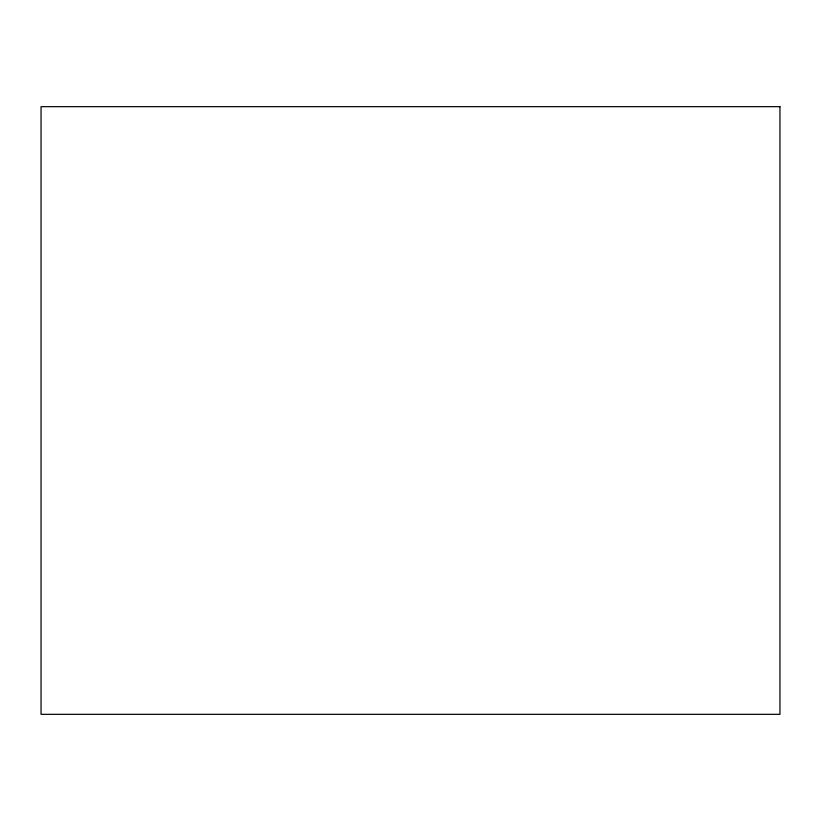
<?xml version="1.0" encoding="UTF-8"?>
<svg xmlns="http://www.w3.org/2000/svg" width="821" height="821" viewBox="0 0 821 821"><rect width="100%" height="100%" fill="white"/><g stroke="black" fill="none" stroke-linecap="round" stroke-linejoin="round"><path stroke-width="1.23" d="M779.95 106.668L41.05 106.668L41.05 714.332L779.95 714.332L779.95 106.668"/></g></svg>
